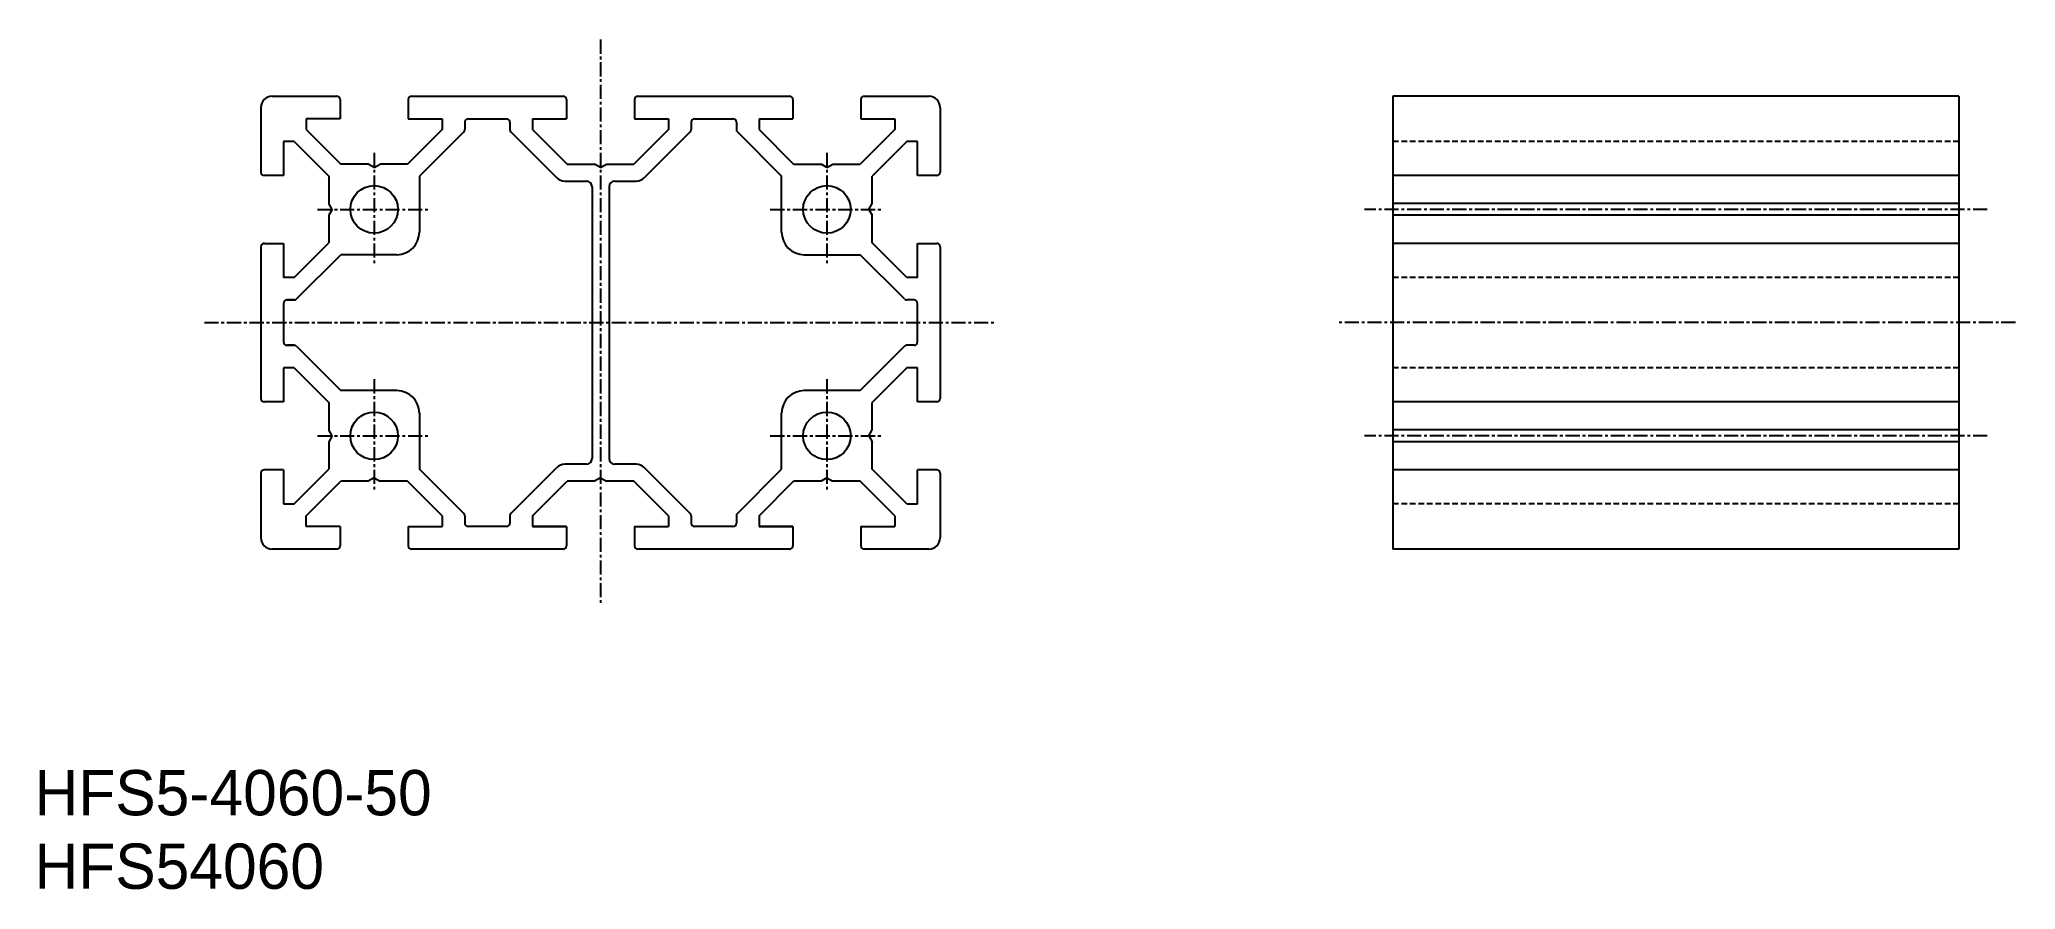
# Model space of a CAD drawing. Extents: x 0 to 175, y 0 to 75.
import ezdxf

# ---------------------------------------------------------------- set-up
doc = ezdxf.new("R2010")
doc.units = 0
doc.linetypes.add('CENTER', pattern=[2, 1.25, -0.25, 0.25, -0.25])
doc.linetypes.add('DASHED', pattern=[0.75, 0.5, -0.25])
doc.layers.get('0').update_dxf_attribs({"linetype": 'CONTINUOUS'})
doc.layers.add('CENTER', color=1, linetype='CENTER')

msp = doc.modelspace()

# ---------------------------------------------------------------- linework, layer by layer
at = {"color": 7, "linetype": 'CONTINUOUS'}
for p, q in [((21, 70), (26.7, 70)), ((33.3, 70), (46.7, 70)), ((53.3, 70), (66.7, 70)), ((73.3, 70), (79, 70)), ((170, 70), (120, 70)), ((120, 70), (120, 30)), ((170, 70), (170, 30)), ((20, 69), (20, 63.3)), ((27, 69.7), (27, 68)), ((33, 69.7), (33, 68)), ((47, 69.7), (47, 68)), ((53, 69.7), (53, 68)), ((67, 69.7), (67, 68)), ((73, 69.7), (73, 68)), ((80, 69), (80, 63.3)), ((24, 68), (24, 67.06)), ((27, 68), (24, 68)), ((24, 67.06), (27.06, 64)), ((36, 67.06), (32.94, 64)), ((33, 68), (36, 68)), ((33, 68), (36, 68)), ((37.91, 66.85), (34, 62.94)), ((36, 68), (36, 67.06)), ((38, 67.7), (38, 67.06)), ((38.3, 68), (41.7, 68)), ((42, 67.7), (42, 67.06)), ((42.09, 66.85), (46.15, 62.79)), ((44, 68), (44, 67.06)), ((44, 68), (47, 68)), ((44, 68), (47, 68)), ((44, 67.06), (47.06, 64)), ((56, 67.06), (52.94, 64)), ((53, 68), (56, 68)), ((53, 68), (56, 68)), ((57.91, 66.85), (53.85, 62.79)), ((56, 68), (56, 67.06)), ((58, 67.7), (58, 67.06)), ((58.3, 68), (61.7, 68)), ((62, 67.7), (62, 67.06)), ((62.09, 66.85), (66, 62.94)), ((64, 68), (64, 67.06)), ((64, 68), (67, 68)), ((64, 68), (67, 68)), ((64, 67.06), (67.06, 64)), ((76, 67.06), (72.94, 64)), ((73, 68), (76, 68)), ((76, 68), (76, 67.06)), ((22, 66), (22, 63)), ((22.94, 66), (22, 66)), ((22.94, 66), (26, 62.94)), ((77.06, 66), (74, 62.94)), ((78, 66), (77.06, 66)), ((78, 63), (78, 66)), ((22, 63), (20.3, 63)), ((26, 62.94), (26, 60.52)), ((29.48, 64), (27.06, 64)), ((30, 63.7), (29.48, 64)), ((30, 63.7), (30.52, 64)), ((32.94, 64), (30.52, 64)), ((34, 62.94), (34, 58)), ((47.06, 64), (49.48, 64)), ((50, 63.7), (49.48, 64)), ((50, 63.7), (50.52, 64)), ((50.52, 64), (52.94, 64)), ((66, 58), (66, 62.94)), ((67.06, 64), (69.48, 64)), ((70, 63.7), (69.48, 64)), ((70, 63.7), (70.52, 64)), ((70.52, 64), (72.94, 64)), ((74, 60.52), (74, 62.94)), ((79.7, 63), (78, 63)), ((170, 63), (120, 63)), ((46.85, 62.5), (48.75, 62.5)), ((49.25, 62), (49.25, 38)), ((50.75, 62), (50.75, 38)), ((51.25, 62.5), (53.15, 62.5)), ((26.3, 60), (26, 60.52)), ((26.3, 60), (26, 59.48)), ((26, 59.48), (26, 57.06)), ((73.7, 60), (74, 60.52)), ((73.7, 60), (74, 59.48)), ((74, 57.06), (74, 59.48)), ((170, 60.52), (120, 60.52)), ((170, 59.48), (120, 59.48)), ((20, 56.7), (20, 43.3)), ((20.3, 57), (22, 57)), ((22, 57), (22, 54)), ((22.94, 54), (26, 57.06)), ((23.15, 52.09), (27.06, 56)), ((32, 56), (27.06, 56)), ((68, 56), (72.94, 56)), ((76.85, 52.09), (72.94, 56)), ((77.06, 54), (74, 57.06)), ((78, 54), (78, 57)), ((78, 57), (79.7, 57)), ((80, 56.7), (80, 43.3)), ((170, 57), (120, 57)), ((22.94, 54), (22, 54)), ((78, 54), (77.06, 54)), ((22, 51.7), (22, 48.3)), ((22.3, 52), (22.94, 52)), ((22.94, 52), (22.3, 52)), ((77.7, 52), (77.06, 52)), ((77.7, 52), (77.06, 52)), ((78, 48.3), (78, 51.7)), ((22.3, 48), (22.94, 48)), ((22.94, 48), (22.3, 48)), ((23.15, 47.91), (27.06, 44)), ((76.85, 47.91), (72.94, 44)), ((77.7, 48), (77.06, 48)), ((77.7, 48), (77.06, 48)), ((22, 46), (22, 43)), ((22.94, 46), (22, 46)), ((22.94, 46), (26, 42.94)), ((77.06, 46), (74, 42.94)), ((78, 46), (77.06, 46)), ((78, 43), (78, 46)), ((32, 44), (27.06, 44)), ((72.94, 44), (68, 44)), ((22, 43), (20.3, 43)), ((26, 42.94), (26, 40.52)), ((34, 42), (34, 37.06)), ((66, 37.06), (66, 42)), ((74, 40.52), (74, 42.94)), ((79.7, 43), (78, 43)), ((170, 43), (120, 43)), ((26.3, 40), (26, 40.52)), ((73.7, 40), (74, 40.52)), ((170, 40.52), (120, 40.52)), ((26.3, 40), (26, 39.48)), ((26, 39.48), (26, 37.06)), ((73.7, 40), (74, 39.48)), ((74, 37.06), (74, 39.48)), ((170, 39.48), (120, 39.48)), ((20, 36.7), (20, 31)), ((22, 37), (20.3, 37)), ((22, 37), (22, 34)), ((22.94, 34), (26, 37.06)), ((37.91, 33.15), (34, 37.06)), ((42.09, 33.15), (46.15, 37.21)), ((48.75, 37.5), (46.85, 37.5)), ((53.15, 37.5), (51.25, 37.5)), ((57.91, 33.15), (53.85, 37.21)), ((62.09, 33.15), (66, 37.06)), ((77.06, 34), (74, 37.06)), ((78, 34), (78, 37)), ((79.7, 37), (78, 37)), ((80, 36.7), (80, 31)), ((170, 37), (120, 37)), ((24, 32.94), (27.06, 36)), ((29.48, 36), (27.06, 36)), ((30, 36.3), (29.48, 36)), ((30, 36.3), (30.52, 36)), ((32.94, 36), (30.52, 36)), ((36, 32.94), (32.94, 36)), ((44, 32.94), (47.06, 36)), ((49.48, 36), (47.06, 36)), ((50, 36.3), (49.48, 36)), ((50, 36.3), (50.52, 36)), ((52.94, 36), (50.52, 36)), ((56, 32.94), (52.94, 36)), ((64, 32.94), (67.06, 36)), ((69.48, 36), (67.06, 36)), ((70, 36.3), (69.48, 36)), ((70, 36.3), (70.52, 36)), ((72.94, 36), (70.52, 36)), ((76, 32.94), (72.94, 36)), ((22, 34), (22.94, 34)), ((77.06, 34), (78, 34)), ((24, 32), (24, 32.94)), ((27, 32), (24, 32)), ((27, 32), (27, 30.3)), ((33, 32), (36, 32)), ((33, 32), (33, 30.3)), ((36, 32.94), (36, 32)), ((38, 32.94), (38, 32.3)), ((41.7, 32), (38.3, 32)), ((42, 32.94), (42, 32.3)), ((44, 32.94), (44, 32)), ((44, 32), (47, 32)), ((47, 32), (44, 32)), ((47, 32), (47, 30.3)), ((53, 32), (56, 32)), ((53, 32), (53, 30.3)), ((56, 32.94), (56, 32)), ((58, 32.94), (58, 32.3)), ((61.7, 32), (58.3, 32)), ((62, 32.94), (62, 32.3)), ((64, 32.94), (64, 32)), ((64, 32), (67, 32)), ((67, 32), (64, 32)), ((67, 32), (67, 30.3)), ((73, 32), (76, 32)), ((73, 32), (73, 30.3)), ((76, 32.94), (76, 32)), ((26.7, 30), (21, 30)), ((46.7, 30), (33.3, 30)), ((66.7, 30), (53.3, 30)), ((79, 30), (73.3, 30)), ((170, 30), (120, 30))]:
    msp.add_line(p, q, dxfattribs=at)
at = {"color": 3, "linetype": 'DASHED'}
for p, q in [((170, 66), (120, 66)), ((170, 54), (120, 54)), ((170, 46), (120, 46)), ((170, 34), (120, 34))]:
    msp.add_line(p, q, dxfattribs=at)
at = {"color": 7, "linetype": 'CONTINUOUS'}
for centre in [(30, 60), (70, 60), (30, 40), (70, 40)]:
    msp.add_circle(centre, 2.1, dxfattribs=at)
for centre, radius, start, end in [((21, 69), 1, 90, 180), ((26.7, 69.7), 0.3, 0, 90), ((33.3, 69.7), 0.3, 90, 180), ((46.7, 69.7), 0.3, 0, 90), ((53.3, 69.7), 0.3, 90, 180), ((66.7, 69.7), 0.3, 0, 90), ((73.3, 69.7), 0.3, 90, 180), ((79, 69), 1, 360, 90), ((37.7, 67.06), 0.3, 315, 0), ((38.3, 67.7), 0.3, 90, 180), ((41.7, 67.7), 0.3, 0, 90), ((42.3, 67.06), 0.3, 180, 225), ((57.7, 67.06), 0.3, 315, 0), ((58.3, 67.7), 0.3, 90, 180), ((61.7, 67.7), 0.3, 0, 90), ((62.3, 67.06), 0.3, 180, 225), ((20.3, 63.3), 0.3, 180, 270), ((79.7, 63.3), 0.3, 270, 0), ((46.85, 63.5), 1, 225, 270), ((48.75, 62), 0.5, 0, 90), ((51.25, 62), 0.5, 90, 180), ((53.15, 63.5), 1, 270, 315), ((32, 58), 2, 270, 0), ((68, 58), 2, 180, 270), ((20.3, 56.7), 0.3, 90, 180), ((79.7, 56.7), 0.3, 0, 90), ((22.3, 51.7), 0.3, 90, 180), ((22.94, 52.3), 0.3, 270, 315), ((77.06, 52.3), 0.3, 225, 270), ((77.7, 51.7), 0.3, 0, 90), ((22.3, 48.3), 0.3, 180, 270), ((22.94, 47.7), 0.3, 45, 90), ((77.06, 47.7), 0.3, 90, 135), ((77.7, 48.3), 0.3, 270, 0), ((32, 42), 2, 0, 90), ((68, 42), 2, 90, 180), ((20.3, 43.3), 0.3, 180, 270), ((79.7, 43.3), 0.3, 270, 0), ((20.3, 36.7), 0.3, 90, 180), ((46.85, 36.5), 1, 90, 135), ((48.75, 38), 0.5, 270, 0), ((51.25, 38), 0.5, 180, 270), ((53.15, 36.5), 1, 45, 90), ((79.7, 36.7), 0.3, 0, 90), ((37.7, 32.94), 0.3, 0, 45), ((38.3, 32.3), 0.3, 180, 270), ((41.7, 32.3), 0.3, 270, 0), ((42.3, 32.94), 0.3, 135, 180), ((57.7, 32.94), 0.3, 0, 45), ((58.3, 32.3), 0.3, 180, 270), ((61.7, 32.3), 0.3, 270, 0), ((62.3, 32.94), 0.3, 135, 180), ((21, 31), 1, 180, 270), ((26.7, 30.3), 0.3, 270, 0), ((33.3, 30.3), 0.3, 180, 270), ((46.7, 30.3), 0.3, 270, 0), ((53.3, 30.3), 0.3, 180, 270), ((66.7, 30.3), 0.3, 270, 0), ((73.3, 30.3), 0.3, 180, 270), ((79, 31), 1, 270, 0)]:
    msp.add_arc(centre, radius, start, end, dxfattribs=at)
at = {"layer": 'CENTER', "color": 1, "linetype": 'CENTER'}
for p, q in [((50, 75), (50, 25)), ((30, 65), (30, 55)), ((70, 65), (70, 55)), ((25, 60), (35, 60)), ((65, 60), (75, 60)), ((172.5, 60), (117.5, 60)), ((15, 50), (85, 50)), ((175, 50), (115, 50)), ((30, 45), (30, 35)), ((70, 45), (70, 35)), ((25, 40), (35, 40)), ((65, 40), (75, 40)), ((172.5, 40), (117.5, 40))]:
    msp.add_line(p, q, dxfattribs=at)

# ---------------------------------------------------------------- texts
at = {"color": 7, "linetype": 'CONTINUOUS'}
for s, p in [('HFS5-4060-50', (0, 6.49)), ('HFS54060', (0, 0))]:
    msp.add_text(s, height=4, dxfattribs=at).set_placement(p)

doc.saveas('drawing.dxf')
